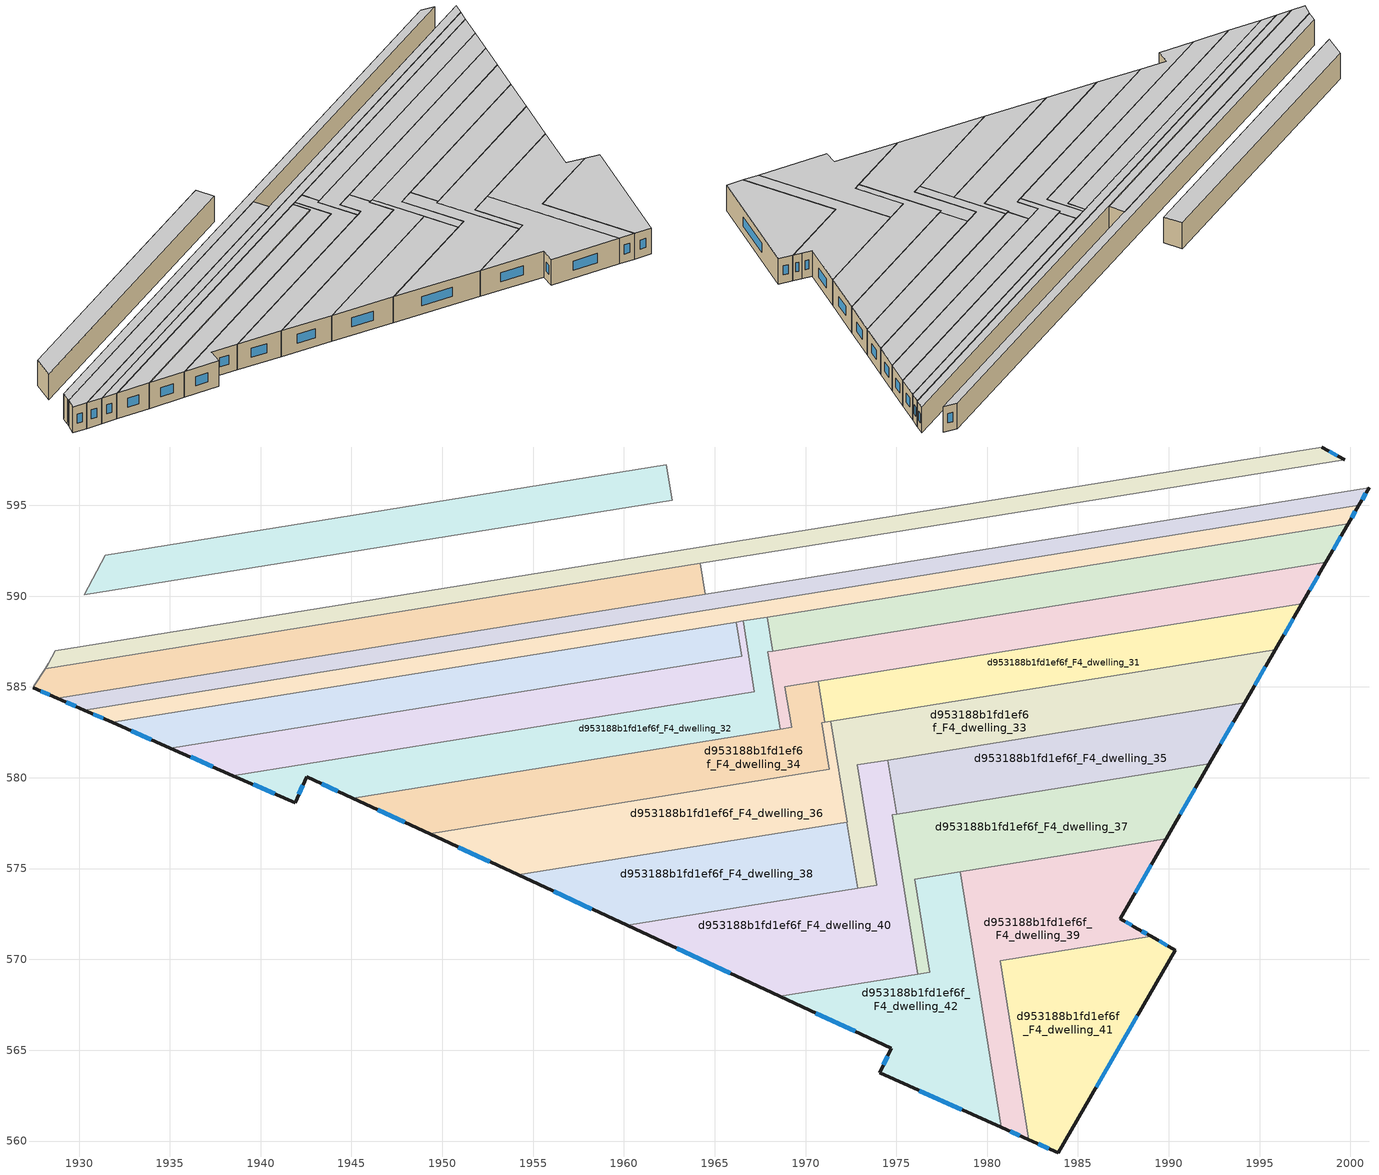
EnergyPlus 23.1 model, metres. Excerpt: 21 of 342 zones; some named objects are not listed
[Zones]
d953188b1fd1ef6f_F4_dwelling_18
 floor to d953188b1fd1ef6f_F3_dwelling_18 (EU_floor_Construction): 1962.34,597.22 1962.65,595.27 1930.3,590.07 1931.44,592.26 z12
 wall adiabatic (EU_wall_Construction): 1931.44,592.26 1930.3,590.07 z12:15
 wall to d953188b1fd1ef6f_F4_dwelling_17 (EU_wall_Construction): 1962.65,595.27 1962.34,597.22 z12:15
 wall to d953188b1fd1ef6f_F4_dwelling_16 (EU_wall_Construction): 1962.34,597.22 1931.44,592.26 z12:15
 wall to d953188b1fd1ef6f_F4_dwelling_19 (EU_wall_Construction): 1930.3,590.07 1962.65,595.27 z12:15
 ceiling to d953188b1fd1ef6f_F5_dwelling_18 (EU_floor_Construction): 1962.65,595.27 1962.34,597.22 1931.44,592.26 1930.3,590.07 z15
d953188b1fd1ef6f_F4_dwelling_22
 floor to d953188b1fd1ef6f_F3_dwelling_22 (EU_floor_Construction): 1999.68,597.5 1928.14,586 1928.32,586.27 1928.69,586.99 1998.43,598.2 z12
 wall outside (EU_wall_Construction): 1999.68,597.5 1998.43,598.2 z12:15
 wall adiabatic (EU_wall_Construction): 1928.69,586.99 1928.32,586.27 1928.14,586 z12:15
 wall to d953188b1fd1ef6f_F4_dwelling_21 (EU_wall_Construction): 1998.43,598.2 1928.69,586.99 z12:15
 wall to d953188b1fd1ef6f_F4_dwelling_24 (EU_wall_Construction): 1928.14,586 1964.21,591.8 z12:15
 wall to d953188b1fd1ef6f_F4_dwelling_23 (EU_wall_Construction): 1964.21,591.8 1999.68,597.5 z12:15
 window (EU_Window_Construction): 1999.27,597.73 1998.83,597.98 z12.97:14.03
 ceiling to d953188b1fd1ef6f_F5_dwelling_22 (EU_floor_Construction): 1999.68,597.5 1998.43,598.2 1928.69,586.99 1928.32,586.27 1928.14,586 z15
d953188b1fd1ef6f_F4_dwelling_24
 floor to d953188b1fd1ef6f_F3_dwelling_24 (EU_floor_Construction): 1964.21,591.8 1964.48,590.1 1928.81,584.37 1927.47,584.96 1927.51,585.03 1928.14,586 z12
 wall outside (EU_wall_Construction): 1927.47,584.96 1928.81,584.37 z12:15
 wall adiabatic (EU_wall_Construction): 1928.14,586 1927.51,585.03 1927.47,584.96 z12:15
 wall to d953188b1fd1ef6f_F4_dwelling_23 (EU_wall_Construction): 1964.48,590.1 1964.21,591.8 z12:15
 wall to d953188b1fd1ef6f_F4_dwelling_25 (EU_wall_Construction): 1928.81,584.37 1964.48,590.1 z12:15
 window (EU_Window_Construction): 1927.9,584.77 1928.38,584.56 z12.97:14.03
 ceiling to d953188b1fd1ef6f_F5_dwelling_24 (EU_floor_Construction): 1964.48,590.1 1964.21,591.8 1928.14,586 1927.51,585.03 1927.47,584.96 1928.81,584.37 z15
d953188b1fd1ef6f_F4_dwelling_25
 floor to d953188b1fd1ef6f_F3_dwelling_25 (EU_floor_Construction): 2001.03,595.98 2000.46,595 1930.3,583.72 1928.81,584.37 z12
 wall outside (EU_wall_Construction): 2000.46,595 2001.03,595.98 / 1928.81,584.37 1930.3,583.72 z12:15
 wall to d953188b1fd1ef6f_F4_dwelling_26 (EU_wall_Construction): 1930.3,583.72 2000.46,595 z12:15
 wall to d953188b1fd1ef6f_F4_dwelling_23 (EU_wall_Construction): 2001.03,595.98 1964.48,590.1 z12:15
 window (EU_Window_Construction): 2000.64,595.32 2000.84,595.66 / 1929.29,584.16 1929.82,583.93 z12.97:14.03
 ceiling to d953188b1fd1ef6f_F5_dwelling_25 (EU_floor_Construction): 2000.46,595 2001.03,595.98 1928.81,584.37 1930.3,583.72 z15
d953188b1fd1ef6f_F4_dwelling_26
 floor to d953188b1fd1ef6f_F3_dwelling_26 (EU_floor_Construction): 2000.46,595 1999.88,593.99 1931.82,583.05 1930.3,583.72 z12
 wall outside (EU_wall_Construction): 1999.88,593.99 2000.46,595 / 1930.3,583.72 1931.82,583.05 z12:15
 wall to d953188b1fd1ef6f_F4_dwelling_28 (EU_wall_Construction): 1931.82,583.05 1966.19,588.57 z12:15
 wall to d953188b1fd1ef6f_F4_dwelling_27 (EU_wall_Construction): 1967.9,588.85 1999.88,593.99 z12:15
 wall to d953188b1fd1ef6f_F4_dwelling_30 (EU_wall_Construction): 1966.19,588.57 1966.56,588.63 z12:15
 wall to d953188b1fd1ef6f_F4_dwelling_32 (EU_wall_Construction): 1966.56,588.63 1967.89,588.85 z12:15
 window (EU_Window_Construction): 2000.06,594.32 2000.27,594.67 / 1930.79,583.5 1931.33,583.26 z12.97:14.03
 ceiling to d953188b1fd1ef6f_F5_dwelling_26 (EU_floor_Construction): 1999.88,593.99 2000.46,595 1930.3,583.72 1931.82,583.05 z15
d953188b1fd1ef6f_F4_dwelling_27
 floor to d953188b1fd1ef6f_F3_dwelling_27 (EU_floor_Construction): 1999.88,593.99 1998.65,591.87 1968.2,586.97 1967.9,588.85 z12
 wall outside (EU_wall_Construction): 1998.65,591.87 1999.88,593.99 z12:15
 wall to d953188b1fd1ef6f_F4_dwelling_32 (EU_wall_Construction): 1967.9,588.85 1968.2,586.97 z12:15
 wall to d953188b1fd1ef6f_F4_dwelling_29 (EU_wall_Construction): 1968.2,586.97 1998.65,591.87 z12:15
 window (EU_Window_Construction): 1999.05,592.56 1999.48,593.3 z12.97:14.03
 ceiling to d953188b1fd1ef6f_F5_dwelling_27 (EU_floor_Construction): 1998.65,591.87 1999.88,593.99 1967.9,588.85 1968.2,586.97 z15
d953188b1fd1ef6f_F4_dwelling_28
 floor to d953188b1fd1ef6f_F3_dwelling_28 (EU_floor_Construction): 1966.19,588.57 1966.5,586.7 1935.03,581.64 1931.82,583.05 z12
 wall outside (EU_wall_Construction): 1931.82,583.05 1935.03,581.64 z12:15
 wall to d953188b1fd1ef6f_F4_dwelling_30 (EU_wall_Construction): 1935.03,581.64 1966.5,586.7 1966.19,588.57 z12:15
 window (EU_Window_Construction): 1932.86,582.59 1933.99,582.09 z12.97:14.03
 ceiling to d953188b1fd1ef6f_F5_dwelling_28 (EU_floor_Construction): 1966.5,586.7 1966.19,588.57 1931.82,583.05 1935.03,581.64 z15
d953188b1fd1ef6f_F4_dwelling_29
 floor to d953188b1fd1ef6f_F3_dwelling_29 (EU_floor_Construction): 1998.65,591.87 1997.33,589.59 1968.87,585.01 1969.23,582.77 1968.6,582.67 1967.91,586.93 z12
 wall outside (EU_wall_Construction): 1997.33,589.59 1998.65,591.87 z12:15
 wall to d953188b1fd1ef6f_F4_dwelling_34 (EU_wall_Construction): 1968.6,582.67 1969.23,582.77 1968.87,585.01 1970.7,585.31 z12:15
 wall to d953188b1fd1ef6f_F4_dwelling_32 (EU_wall_Construction): 1968.2,586.97 1967.91,586.93 1968.6,582.67 z12:15
 wall to d953188b1fd1ef6f_F4_dwelling_31 (EU_wall_Construction): 1970.7,585.31 1997.33,589.59 z12:15
 window (EU_Window_Construction): 1997.76,590.33 1998.22,591.13 z12.97:14.03
 ceiling to d953188b1fd1ef6f_F5_dwelling_29 (EU_floor_Construction): 1997.33,589.59 1998.65,591.87 1967.91,586.93 1968.6,582.67 1969.23,582.77 1968.87,585.01 z15
d953188b1fd1ef6f_F4_dwelling_30
 floor to d953188b1fd1ef6f_F3_dwelling_30 (EU_floor_Construction): 1966.56,588.63 1967.19,584.74 1938.47,580.12 1935.03,581.64 1966.5,586.7 1966.19,588.57 z12
 wall outside (EU_wall_Construction): 1935.03,581.64 1938.47,580.12 z12:15
 wall to d953188b1fd1ef6f_F4_dwelling_32 (EU_wall_Construction): 1938.47,580.12 1967.19,584.74 1966.56,588.63 z12:15
 window (EU_Window_Construction): 1936.15,581.15 1937.36,580.61 z12.97:14.03
 ceiling to d953188b1fd1ef6f_F5_dwelling_30 (EU_floor_Construction): 1967.19,584.74 1966.56,588.63 1966.19,588.57 1966.5,586.7 1935.03,581.64 1938.47,580.12 z15
d953188b1fd1ef6f_F4_dwelling_31
 floor to d953188b1fd1ef6f_F3_dwelling_31 (EU_floor_Construction): 1997.33,589.59 1995.87,587.05 1971.06,583.07 1970.7,585.31 z12
 wall outside (EU_wall_Construction): 1995.87,587.05 1997.33,589.59 z12:15
 wall to d953188b1fd1ef6f_F4_dwelling_34 (EU_wall_Construction): 1970.7,585.31 1971.06,583.07 z12:15
 wall to d953188b1fd1ef6f_F4_dwelling_33 (EU_wall_Construction): 1971.4,583.12 1995.87,587.05 z12:15
 wall to d953188b1fd1ef6f_F4_dwelling_36 (EU_wall_Construction): 1971.06,583.07 1971.4,583.12 z12:15
 window (EU_Window_Construction): 1996.35,587.88 1996.86,588.77 z12.97:14.03
 ceiling to d953188b1fd1ef6f_F5_dwelling_31 (EU_floor_Construction): 1995.87,587.05 1997.33,589.59 1970.7,585.31 1971.06,583.07 z15
d953188b1fd1ef6f_F4_dwelling_32
 floor to d953188b1fd1ef6f_F3_dwelling_32 (EU_floor_Construction): 1967.9,588.85 1968.2,586.97 1967.91,586.93 1968.6,582.67 1945.07,578.88 1942.54,580.06 1941.9,578.62 1938.47,580.12 1967.19,584.74 1966.56,588.63 z12
 wall outside (EU_wall_Construction): 1938.47,580.12 1941.9,578.62 1942.54,580.06 1945.07,578.88 z12:15
 wall to d953188b1fd1ef6f_F4_dwelling_34 (EU_wall_Construction): 1945.07,578.88 1968.6,582.67 z12:15
 window (EU_Window_Construction): 1943.36,579.68 1944.25,579.27 / 1942.1,579.09 1942.33,579.59 / 1939.58,579.64 1940.79,579.11 z12.97:14.03
 ceiling to d953188b1fd1ef6f_F5_dwelling_32 (EU_floor_Construction): 1968.6,582.67 1967.91,586.93 1968.2,586.97 1967.9,588.85 1966.56,588.63 1967.19,584.74 1938.47,580.12 1941.9,578.62 1942.54,580.06 1945.07,578.88 z15
d953188b1fd1ef6f_F4_dwelling_33
 floor to d953188b1fd1ef6f_F3_dwelling_33 (EU_floor_Construction): 1995.87,587.05 1994.19,584.14 1972.85,580.71 1973.92,574.08 1972.86,573.91 1972.28,577.56 1972.29,577.56 1971.4,583.12 z12
 wall outside (EU_wall_Construction): 1994.19,584.14 1995.87,587.05 z12:15
 wall to d953188b1fd1ef6f_F4_dwelling_38 (EU_wall_Construction): 1972.28,577.56 1972.86,573.91 z12:15
 wall to d953188b1fd1ef6f_F4_dwelling_36 (EU_wall_Construction): 1971.4,583.12 1972.29,577.56 1972.28,577.56 z12:15
 wall to d953188b1fd1ef6f_F4_dwelling_40 (EU_wall_Construction): 1972.86,573.91 1973.92,574.08 1972.85,580.71 1974.53,580.97 z12:15
 wall to d953188b1fd1ef6f_F4_dwelling_35 (EU_wall_Construction): 1974.53,580.98 1994.19,584.14 z12:15
 window (EU_Window_Construction): 1994.73,585.08 1995.33,586.11 z12.97:14.03
 ceiling to d953188b1fd1ef6f_F5_dwelling_33 (EU_floor_Construction): 1994.19,584.14 1995.87,587.05 1971.4,583.12 1972.29,577.56 1972.28,577.56 1972.86,573.91 1973.92,574.08 1972.85,580.71 z15
d953188b1fd1ef6f_F4_dwelling_34
 floor to d953188b1fd1ef6f_F3_dwelling_34 (EU_floor_Construction): 1970.7,585.31 1971.06,583.07 1970.9,583.04 1971.31,580.46 1949.3,576.92 1945.07,578.88 1969.23,582.77 1968.87,585.01 z12
 wall outside (EU_wall_Construction): 1945.07,578.88 1949.3,576.92 z12:15
 wall to d953188b1fd1ef6f_F4_dwelling_36 (EU_wall_Construction): 1949.3,576.92 1971.31,580.46 1970.9,583.04 1971.06,583.07 z12:15
 window (EU_Window_Construction): 1946.44,578.25 1947.93,577.56 z12.97:14.03
 ceiling to d953188b1fd1ef6f_F5_dwelling_34 (EU_floor_Construction): 1971.31,580.46 1970.9,583.04 1971.06,583.07 1970.7,585.31 1968.87,585.01 1969.23,582.77 1945.07,578.88 1949.3,576.92 z15
d953188b1fd1ef6f_F4_dwelling_35
 floor to d953188b1fd1ef6f_F3_dwelling_35 (EU_floor_Construction): 1994.19,584.14 1992.24,580.77 1975.01,578 1974.53,580.97 z12
 wall outside (EU_wall_Construction): 1992.24,580.77 1994.19,584.14 z12:15
 wall to d953188b1fd1ef6f_F4_dwelling_40 (EU_wall_Construction): 1974.53,580.97 1975.01,578 z12:15
 wall to d953188b1fd1ef6f_F4_dwelling_37 (EU_wall_Construction): 1975.01,578 1992.24,580.77 z12:15
 window (EU_Window_Construction): 1992.87,581.86 1993.56,583.04 z12.97:14.03
 ceiling to d953188b1fd1ef6f_F5_dwelling_35 (EU_floor_Construction): 1992.24,580.77 1994.19,584.14 1974.53,580.97 1975.01,578 z15
d953188b1fd1ef6f_F4_dwelling_36
 floor to d953188b1fd1ef6f_F3_dwelling_36 (EU_floor_Construction): 1971.4,583.12 1972.29,577.56 1954.19,574.65 1949.3,576.92 1971.31,580.46 1970.9,583.04 z12
 wall outside (EU_wall_Construction): 1949.3,576.92 1954.19,574.65 z12:15
 wall to d953188b1fd1ef6f_F4_dwelling_38 (EU_wall_Construction): 1954.19,574.65 1972.28,577.56 z12:15
 window (EU_Window_Construction): 1950.89,576.18 1952.61,575.38 z12.97:14.03
 ceiling to d953188b1fd1ef6f_F5_dwelling_36 (EU_floor_Construction): 1972.29,577.56 1971.4,583.12 1970.9,583.04 1971.31,580.46 1949.3,576.92 1954.19,574.65 z15
d953188b1fd1ef6f_F4_dwelling_37
 floor to d953188b1fd1ef6f_F3_dwelling_37 (EU_floor_Construction): 1992.24,580.77 1989.86,576.64 1976.03,574.42 1976.85,569.3 1976.18,569.19 1974.77,577.96 z12
 wall outside (EU_wall_Construction): 1989.86,576.64 1992.24,580.77 z12:15
 wall to d953188b1fd1ef6f_F4_dwelling_42 (EU_wall_Construction): 1976.18,569.19 1976.85,569.3 1976.03,574.42 1978.53,574.82 z12:15
 wall to d953188b1fd1ef6f_F4_dwelling_40 (EU_wall_Construction): 1975.01,578 1974.77,577.96 1976.18,569.19 z12:15
 wall to d953188b1fd1ef6f_F4_dwelling_39 (EU_wall_Construction): 1978.53,574.82 1989.86,576.64 z12:15
 window (EU_Window_Construction): 1990.63,577.98 1991.47,579.43 z12.97:14.03
 ceiling to d953188b1fd1ef6f_F5_dwelling_37 (EU_floor_Construction): 1989.86,576.64 1992.24,580.77 1974.77,577.96 1976.18,569.19 1976.85,569.3 1976.03,574.42 z15
d953188b1fd1ef6f_F4_dwelling_38
 floor to d953188b1fd1ef6f_F3_dwelling_38 (EU_floor_Construction): 1972.28,577.56 1972.86,573.91 1960.18,571.87 1954.19,574.65 z12
 wall outside (EU_wall_Construction): 1954.19,574.65 1960.18,571.87 z12:15
 wall to d953188b1fd1ef6f_F4_dwelling_40 (EU_wall_Construction): 1960.18,571.87 1972.86,573.91 z12:15
 window (EU_Window_Construction): 1956.13,573.75 1958.24,572.77 z12.97:14.03
 ceiling to d953188b1fd1ef6f_F5_dwelling_38 (EU_floor_Construction): 1972.86,573.91 1972.28,577.56 1954.19,574.65 1960.18,571.87 z15
d953188b1fd1ef6f_F4_dwelling_39
 floor to d953188b1fd1ef6f_F3_dwelling_39 (EU_floor_Construction): 1989.86,576.64 1987.32,572.25 1988.28,571.7 1989.04,571.26 1980.71,569.92 1982.3,560.08 1980.79,560.75 1978.53,574.82 z12
 wall outside (EU_wall_Construction): 1989.04,571.26 1988.28,571.7 1987.32,572.25 1989.86,576.64 / 1980.79,560.75 1982.3,560.08 z12:15
 wall to d953188b1fd1ef6f_F4_dwelling_41 (EU_wall_Construction): 1982.3,560.08 1980.71,569.92 1989.04,571.26 z12:15
 wall to d953188b1fd1ef6f_F4_dwelling_42 (EU_wall_Construction): 1978.53,574.82 1980.79,560.75 z12:15
 window (EU_Window_Construction): 1987.97,571.88 1987.63,572.07 / 1988.79,571.4 1988.52,571.56 / 1981.28,560.53 1981.81,560.3 / 1988.15,573.67 1989.04,575.22 z12.97:14.03
 ceiling to d953188b1fd1ef6f_F5_dwelling_39 (EU_floor_Construction): 1982.3,560.08 1980.71,569.92 1989.04,571.26 1988.28,571.7 1987.32,572.25 1989.86,576.64 1978.53,574.82 1980.79,560.75 z15
d953188b1fd1ef6f_F4_dwelling_40
 floor to d953188b1fd1ef6f_F3_dwelling_40 (EU_floor_Construction): 1974.53,580.97 1975.01,578 1974.77,577.96 1976.18,569.19 1968.58,567.97 1960.18,571.87 1973.92,574.08 1972.85,580.71 z12
 wall outside (EU_wall_Construction): 1960.18,571.87 1968.58,567.97 z12:15
 wall to d953188b1fd1ef6f_F4_dwelling_42 (EU_wall_Construction): 1968.58,567.97 1976.18,569.19 z12:15
 window (EU_Window_Construction): 1962.9,570.61 1965.86,569.23 z12.97:14.03
 ceiling to d953188b1fd1ef6f_F5_dwelling_40 (EU_floor_Construction): 1976.18,569.19 1974.77,577.96 1975.01,578 1974.53,580.97 1972.85,580.71 1973.92,574.08 1960.18,571.87 1968.58,567.97 z15
d953188b1fd1ef6f_F4_dwelling_41
 floor to d953188b1fd1ef6f_F3_dwelling_41 (EU_floor_Construction): 1990.35,570.51 1983.92,559.35 1982.3,560.08 1980.71,569.92 1989.04,571.26 z12
 wall outside (EU_wall_Construction): 1982.3,560.08 1983.92,559.35 1990.35,570.51 1989.04,571.26 z12:15
 window (EU_Window_Construction): 1989.93,570.75 1989.47,571.02 / 1986.01,562.97 1988.27,566.89 / 1982.82,559.84 1983.4,559.59 z12.97:14.03
 ceiling to d953188b1fd1ef6f_F5_dwelling_41 (EU_floor_Construction): 1983.92,559.35 1990.35,570.51 1989.04,571.26 1980.71,569.92 1982.3,560.08 z15
d953188b1fd1ef6f_F4_dwelling_42
 floor to d953188b1fd1ef6f_F3_dwelling_42 (EU_floor_Construction): 1978.53,574.82 1980.79,560.75 1974.08,563.75 1974.72,565.12 1968.58,567.97 1976.85,569.3 1976.03,574.42 z12
 wall outside (EU_wall_Construction): 1968.58,567.97 1974.72,565.12 1974.08,563.75 1980.79,560.75 z12:15
 window (EU_Window_Construction): 1976.26,562.78 1978.62,561.72 / 1974.52,564.68 1974.29,564.19 / 1970.57,567.05 1972.73,566.04 z12.97:14.03
 ceiling to d953188b1fd1ef6f_F5_dwelling_42 (EU_floor_Construction): 1980.79,560.75 1978.53,574.82 1976.03,574.42 1976.85,569.3 1968.58,567.97 1974.72,565.12 1974.08,563.75 z15
[Building]
EU S2 Campaign: North Axis=0; Terrain=City; Solar Distribution=FullExterior
[Site:Location]
Bologna: Latitude=44.5; Longitude=11.25; Time Zone=1; Elevation=37
[SizingPeriod:WeatherFileDays]
AnnualSizingPeriod: Begin Month=1; Begin Day of Month=1; End Month=12; End Day of Month=31; Day of Week for Start Day=Monday; Use Weather File Daylight Saving Period=No; Use Weather File Rain and Snow Indicators=No
[MATERIAL]
EU_InternalMass_Material: Roughness=MediumRough; Thickness=0.1; Conductivity=1; Density=1800; Specific Heat=900; Thermal Absorptance=0.9; Solar Absorptance=0.7; Visible Absorptance=0.7
[MATERIAL:NOMASS] Roughness=MediumRough; Thermal Absorptance=0.9; Solar Absorptance=0.7; Visible Absorptance=0.7
Name | Thermal Resistance
EU_wall_NoMass | 0.779417
EU_floor_NoMass | 0.588222
[WINDOWMATERIAL:SIMPLEGLAZINGSYSTEM]
EU_Window_SimpleGlazing: UFactor=5.16242; Solar Heat Gain Coefficient=0.85; Visible Transmittance=0.85
[CONSTRUCTION]
EU_wall_Construction: EU_wall_NoMass
EU_floor_Construction: EU_floor_NoMass
EU_Window_Construction: EU_Window_SimpleGlazing
EU_InternalMass_Construction: EU_InternalMass_Material
[ZONE] Type=1; Multiplier=1; Ceiling Height=autocalculate; Floor Area=autocalculate; Part of Total Floor Area=Yes
Name | Volume
d953188b1fd1ef6f_F4_dwelling_18 | 190.058
d953188b1fd1ef6f_F4_dwelling_22 | 189.95
d953188b1fd1ef6f_F4_dwelling_24 | 190.032
d953188b1fd1ef6f_F4_dwelling_25 | 190.102
d953188b1fd1ef6f_F4_dwelling_26 | 189.888
d953188b1fd1ef6f_F4_dwelling_27 | 180.168
d953188b1fd1ef6f_F4_dwelling_28; d953188b1fd1ef6f_F4_dwelling_41 | 190.01
d953188b1fd1ef6f_F4_dwelling_29 | 190.067
d953188b1fd1ef6f_F4_dwelling_30 | 189.997
d953188b1fd1ef6f_F4_dwelling_31 | 177.396
d953188b1fd1ef6f_F4_dwelling_32 | 199.835
d953188b1fd1ef6f_F4_dwelling_33 | 207.437
d953188b1fd1ef6f_F4_dwelling_34 | 202.67
d953188b1fd1ef6f_F4_dwelling_35 | 169.047
d953188b1fd1ef6f_F4_dwelling_36 | 190.012
d953188b1fd1ef6f_F4_dwelling_37 | 190.025
d953188b1fd1ef6f_F4_dwelling_38 | 172.611
d953188b1fd1ef6f_F4_dwelling_39 | 190.016
d953188b1fd1ef6f_F4_dwelling_40 | 210.973
d953188b1fd1ef6f_F4_dwelling_42 | 190.021
[INTERNALMASS] Construction=EU_InternalMass_Construction
Name | Zone or ZoneList | Surface Area
d953188b1fd1ef6f_F4_dwelling_18_EU_InternalMass | d953188b1fd1ef6f_F4_dwelling_18 | 63.3528
d953188b1fd1ef6f_F4_dwelling_22_EU_InternalMass | d953188b1fd1ef6f_F4_dwelling_22 | 63.3168
d953188b1fd1ef6f_F4_dwelling_24_EU_InternalMass | d953188b1fd1ef6f_F4_dwelling_24 | 63.3438
d953188b1fd1ef6f_F4_dwelling_25_EU_InternalMass | d953188b1fd1ef6f_F4_dwelling_25 | 63.3671
d953188b1fd1ef6f_F4_dwelling_26_EU_InternalMass | d953188b1fd1ef6f_F4_dwelling_26 | 63.2961
d953188b1fd1ef6f_F4_dwelling_27_EU_InternalMass | d953188b1fd1ef6f_F4_dwelling_27 | 60.0608
d953188b1fd1ef6f_F4_dwelling_28_EU_InternalMass | d953188b1fd1ef6f_F4_dwelling_28 | 63.3375
d953188b1fd1ef6f_F4_dwelling_29_EU_InternalMass | d953188b1fd1ef6f_F4_dwelling_29 | 63.3563
d953188b1fd1ef6f_F4_dwelling_30_EU_InternalMass | d953188b1fd1ef6f_F4_dwelling_30 | 63.3334
d953188b1fd1ef6f_F4_dwelling_31_EU_InternalMass | d953188b1fd1ef6f_F4_dwelling_31 | 59.13
d953188b1fd1ef6f_F4_dwelling_32_EU_InternalMass | d953188b1fd1ef6f_F4_dwelling_32 | 66.606
d953188b1fd1ef6f_F4_dwelling_33_EU_InternalMass | d953188b1fd1ef6f_F4_dwelling_33 | 69.143
d953188b1fd1ef6f_F4_dwelling_34_EU_InternalMass | d953188b1fd1ef6f_F4_dwelling_34 | 67.5635
d953188b1fd1ef6f_F4_dwelling_35_EU_InternalMass | d953188b1fd1ef6f_F4_dwelling_35 | 56.3547
d953188b1fd1ef6f_F4_dwelling_36_EU_InternalMass | d953188b1fd1ef6f_F4_dwelling_36 | 63.3456
d953188b1fd1ef6f_F4_dwelling_37_EU_InternalMass | d953188b1fd1ef6f_F4_dwelling_37 | 63.3416
d953188b1fd1ef6f_F4_dwelling_38_EU_InternalMass | d953188b1fd1ef6f_F4_dwelling_38 | 57.536
d953188b1fd1ef6f_F4_dwelling_39_EU_InternalMass | d953188b1fd1ef6f_F4_dwelling_39 | 63.3382
d953188b1fd1ef6f_F4_dwelling_40_EU_InternalMass | d953188b1fd1ef6f_F4_dwelling_40 | 70.3206
d953188b1fd1ef6f_F4_dwelling_41_EU_InternalMass | d953188b1fd1ef6f_F4_dwelling_41 | 63.3368
d953188b1fd1ef6f_F4_dwelling_42_EU_InternalMass | d953188b1fd1ef6f_F4_dwelling_42 | 63.3403
[OTHEREQUIPMENT] Fuel Type=Electricity; Design Level Calculation Method=Watts/Area; Power per Zone Floor Area=1; Fraction Latent=0; Fraction Radiant=0; Fraction Lost=0; Carbon Dioxide Generation Rate=0; EndUse Subcategory=EU_Step8_InternalGains
Name | Zone or ZoneList or Space or SpaceList | Schedule
EU_Step8_InternalGain_d953188b1fd1ef6f_F4_dwelling_18_f000 | d953188b1fd1ef6f_F4_dwelling_18 | EU_Step8_GainSchedule_d953188b1fd1ef6f_F4_dwelling_18_f000
EU_Step8_InternalGain_d953188b1fd1ef6f_F4_dwelling_22_f000 | d953188b1fd1ef6f_F4_dwelling_22 | EU_Step8_GainSchedule_d953188b1fd1ef6f_F4_dwelling_22_f000
EU_Step8_InternalGain_d953188b1fd1ef6f_F4_dwelling_24_f000 | d953188b1fd1ef6f_F4_dwelling_24 | EU_Step8_GainSchedule_d953188b1fd1ef6f_F4_dwelling_24_f000
EU_Step8_InternalGain_d953188b1fd1ef6f_F4_dwelling_25_f000 | d953188b1fd1ef6f_F4_dwelling_25 | EU_Step8_GainSchedule_d953188b1fd1ef6f_F4_dwelling_25_f000
EU_Step8_InternalGain_d953188b1fd1ef6f_F4_dwelling_26_f000 | d953188b1fd1ef6f_F4_dwelling_26 | EU_Step8_GainSchedule_d953188b1fd1ef6f_F4_dwelling_26_f000
EU_Step8_InternalGain_d953188b1fd1ef6f_F4_dwelling_27_f000 | d953188b1fd1ef6f_F4_dwelling_27 | EU_Step8_GainSchedule_d953188b1fd1ef6f_F4_dwelling_27_f000
EU_Step8_InternalGain_d953188b1fd1ef6f_F4_dwelling_28_f000 | d953188b1fd1ef6f_F4_dwelling_28 | EU_Step8_GainSchedule_d953188b1fd1ef6f_F4_dwelling_28_f000
EU_Step8_InternalGain_d953188b1fd1ef6f_F4_dwelling_29_f000 | d953188b1fd1ef6f_F4_dwelling_29 | EU_Step8_GainSchedule_d953188b1fd1ef6f_F4_dwelling_29_f000
EU_Step8_InternalGain_d953188b1fd1ef6f_F4_dwelling_30_f000 | d953188b1fd1ef6f_F4_dwelling_30 | EU_Step8_GainSchedule_d953188b1fd1ef6f_F4_dwelling_30_f000
EU_Step8_InternalGain_d953188b1fd1ef6f_F4_dwelling_31_f000 | d953188b1fd1ef6f_F4_dwelling_31 | EU_Step8_GainSchedule_d953188b1fd1ef6f_F4_dwelling_31_f000
EU_Step8_InternalGain_d953188b1fd1ef6f_F4_dwelling_32_f000 | d953188b1fd1ef6f_F4_dwelling_32 | EU_Step8_GainSchedule_d953188b1fd1ef6f_F4_dwelling_32_f000
EU_Step8_InternalGain_d953188b1fd1ef6f_F4_dwelling_33_f000 | d953188b1fd1ef6f_F4_dwelling_33 | EU_Step8_GainSchedule_d953188b1fd1ef6f_F4_dwelling_33_f000
EU_Step8_InternalGain_d953188b1fd1ef6f_F4_dwelling_34_f000 | d953188b1fd1ef6f_F4_dwelling_34 | EU_Step8_GainSchedule_d953188b1fd1ef6f_F4_dwelling_34_f000
EU_Step8_InternalGain_d953188b1fd1ef6f_F4_dwelling_35_f000 | d953188b1fd1ef6f_F4_dwelling_35 | EU_Step8_GainSchedule_d953188b1fd1ef6f_F4_dwelling_35_f000
EU_Step8_InternalGain_d953188b1fd1ef6f_F4_dwelling_36_f000 | d953188b1fd1ef6f_F4_dwelling_36 | EU_Step8_GainSchedule_d953188b1fd1ef6f_F4_dwelling_36_f000
EU_Step8_InternalGain_d953188b1fd1ef6f_F4_dwelling_37_f000 | d953188b1fd1ef6f_F4_dwelling_37 | EU_Step8_GainSchedule_d953188b1fd1ef6f_F4_dwelling_37_f000
EU_Step8_InternalGain_d953188b1fd1ef6f_F4_dwelling_38_f000 | d953188b1fd1ef6f_F4_dwelling_38 | EU_Step8_GainSchedule_d953188b1fd1ef6f_F4_dwelling_38_f000
EU_Step8_InternalGain_d953188b1fd1ef6f_F4_dwelling_39_f000 | d953188b1fd1ef6f_F4_dwelling_39 | EU_Step8_GainSchedule_d953188b1fd1ef6f_F4_dwelling_39_f000
EU_Step8_InternalGain_d953188b1fd1ef6f_F4_dwelling_40_f000 | d953188b1fd1ef6f_F4_dwelling_40 | EU_Step8_GainSchedule_d953188b1fd1ef6f_F4_dwelling_40_f000
EU_Step8_InternalGain_d953188b1fd1ef6f_F4_dwelling_41_f000 | d953188b1fd1ef6f_F4_dwelling_41 | EU_Step8_GainSchedule_d953188b1fd1ef6f_F4_dwelling_41_f000
EU_Step8_InternalGain_d953188b1fd1ef6f_F4_dwelling_42_f000 | d953188b1fd1ef6f_F4_dwelling_42 | EU_Step8_GainSchedule_d953188b1fd1ef6f_F4_dwelling_42_f000
[ZONEVENTILATION:DESIGNFLOWRATE] Schedule=EU_AlwaysOn; Design Flow Rate Calculation Method=AirChanges/Hour; Air Changes per Hour=0.712058; Ventilation Type=Natural; Fan Pressure Rise=0; Fan Total Efficiency=1; Constant Term Coefficient=1; Temperature Term Coefficient=0; Velocity Term Coefficient=0; Velocity Squared Term Coefficient=0; Minimum Indoor Temperature=-100; Maximum Indoor Temperature=100; Delta Temperature=-100; Minimum Outdoor Temperature=-100; Maximum Outdoor Temperature=100; Maximum Wind Speed=40
Name | Zone or ZoneList or Space or SpaceList
EU_ConstantAir_d953188b1fd1ef6f_F4_dwelling_18 | d953188b1fd1ef6f_F4_dwelling_18
EU_ConstantAir_d953188b1fd1ef6f_F4_dwelling_22 | d953188b1fd1ef6f_F4_dwelling_22
EU_ConstantAir_d953188b1fd1ef6f_F4_dwelling_24 | d953188b1fd1ef6f_F4_dwelling_24
EU_ConstantAir_d953188b1fd1ef6f_F4_dwelling_25 | d953188b1fd1ef6f_F4_dwelling_25
EU_ConstantAir_d953188b1fd1ef6f_F4_dwelling_26 | d953188b1fd1ef6f_F4_dwelling_26
EU_ConstantAir_d953188b1fd1ef6f_F4_dwelling_27 | d953188b1fd1ef6f_F4_dwelling_27
EU_ConstantAir_d953188b1fd1ef6f_F4_dwelling_28 | d953188b1fd1ef6f_F4_dwelling_28
EU_ConstantAir_d953188b1fd1ef6f_F4_dwelling_29 | d953188b1fd1ef6f_F4_dwelling_29
EU_ConstantAir_d953188b1fd1ef6f_F4_dwelling_30 | d953188b1fd1ef6f_F4_dwelling_30
EU_ConstantAir_d953188b1fd1ef6f_F4_dwelling_31 | d953188b1fd1ef6f_F4_dwelling_31
EU_ConstantAir_d953188b1fd1ef6f_F4_dwelling_32 | d953188b1fd1ef6f_F4_dwelling_32
EU_ConstantAir_d953188b1fd1ef6f_F4_dwelling_33 | d953188b1fd1ef6f_F4_dwelling_33
EU_ConstantAir_d953188b1fd1ef6f_F4_dwelling_34 | d953188b1fd1ef6f_F4_dwelling_34
EU_ConstantAir_d953188b1fd1ef6f_F4_dwelling_35 | d953188b1fd1ef6f_F4_dwelling_35
EU_ConstantAir_d953188b1fd1ef6f_F4_dwelling_36 | d953188b1fd1ef6f_F4_dwelling_36
EU_ConstantAir_d953188b1fd1ef6f_F4_dwelling_37 | d953188b1fd1ef6f_F4_dwelling_37
EU_ConstantAir_d953188b1fd1ef6f_F4_dwelling_38 | d953188b1fd1ef6f_F4_dwelling_38
EU_ConstantAir_d953188b1fd1ef6f_F4_dwelling_39 | d953188b1fd1ef6f_F4_dwelling_39
EU_ConstantAir_d953188b1fd1ef6f_F4_dwelling_40 | d953188b1fd1ef6f_F4_dwelling_40
EU_ConstantAir_d953188b1fd1ef6f_F4_dwelling_41 | d953188b1fd1ef6f_F4_dwelling_41
EU_ConstantAir_d953188b1fd1ef6f_F4_dwelling_42 | d953188b1fd1ef6f_F4_dwelling_42
[HVACTEMPLATE:ZONE:IDEALLOADSAIRSYSTEM] System Availability Schedule=EU_AlwaysOn; Maximum Heating Supply Air Temperature=50; Minimum Cooling Supply Air Temperature=13; Maximum Heating Supply Air Humidity Ratio=0.0156; Minimum Cooling Supply Air Humidity Ratio=0.0077; Heating Limit=NoLimit; Cooling Limit=NoLimit; Heating Availability Schedule=EU_AlwaysOn; Cooling Availability Schedule=EU_CoolingOff; Dehumidification Control Type=ConstantSensibleHeatRatio; Cooling Sensible Heat Ratio=0.7; Dehumidification Setpoint=60; Humidification Control Type=None; Humidification Setpoint=30; Outdoor Air Method=None; Outdoor Air Flow Rate per Person=0.00944; Outdoor Air Flow Rate per Zone Floor Area=0; Outdoor Air Flow Rate per Zone=0; Demand Controlled Ventilation Type=None; Outdoor Air Economizer Type=NoEconomizer; Heat Recovery Type=None; Sensible Heat Recovery Effectiveness=0.7; Latent Heat Recovery Effectiveness=0.65
Name | Template Thermostat
d953188b1fd1ef6f_F4_dwelling_18 | EU_HeatOnly_d953188b1fd1ef6f_F4_dwelling_18
d953188b1fd1ef6f_F4_dwelling_22 | EU_HeatOnly_d953188b1fd1ef6f_F4_dwelling_22
d953188b1fd1ef6f_F4_dwelling_24 | EU_HeatOnly_d953188b1fd1ef6f_F4_dwelling_24
d953188b1fd1ef6f_F4_dwelling_25 | EU_HeatOnly_d953188b1fd1ef6f_F4_dwelling_25
d953188b1fd1ef6f_F4_dwelling_26 | EU_HeatOnly_d953188b1fd1ef6f_F4_dwelling_26
d953188b1fd1ef6f_F4_dwelling_27 | EU_HeatOnly_d953188b1fd1ef6f_F4_dwelling_27
d953188b1fd1ef6f_F4_dwelling_28 | EU_HeatOnly_d953188b1fd1ef6f_F4_dwelling_28
d953188b1fd1ef6f_F4_dwelling_29 | EU_HeatOnly_d953188b1fd1ef6f_F4_dwelling_29
d953188b1fd1ef6f_F4_dwelling_30 | EU_HeatOnly_d953188b1fd1ef6f_F4_dwelling_30
d953188b1fd1ef6f_F4_dwelling_31 | EU_HeatOnly_d953188b1fd1ef6f_F4_dwelling_31
d953188b1fd1ef6f_F4_dwelling_32 | EU_HeatOnly_d953188b1fd1ef6f_F4_dwelling_32
d953188b1fd1ef6f_F4_dwelling_33 | EU_HeatOnly_d953188b1fd1ef6f_F4_dwelling_33
d953188b1fd1ef6f_F4_dwelling_34 | EU_HeatOnly_d953188b1fd1ef6f_F4_dwelling_34
d953188b1fd1ef6f_F4_dwelling_35 | EU_HeatOnly_d953188b1fd1ef6f_F4_dwelling_35
d953188b1fd1ef6f_F4_dwelling_36 | EU_HeatOnly_d953188b1fd1ef6f_F4_dwelling_36
d953188b1fd1ef6f_F4_dwelling_37 | EU_HeatOnly_d953188b1fd1ef6f_F4_dwelling_37
d953188b1fd1ef6f_F4_dwelling_38 | EU_HeatOnly_d953188b1fd1ef6f_F4_dwelling_38
d953188b1fd1ef6f_F4_dwelling_39 | EU_HeatOnly_d953188b1fd1ef6f_F4_dwelling_39
d953188b1fd1ef6f_F4_dwelling_40 | EU_HeatOnly_d953188b1fd1ef6f_F4_dwelling_40
d953188b1fd1ef6f_F4_dwelling_41 | EU_HeatOnly_d953188b1fd1ef6f_F4_dwelling_41
d953188b1fd1ef6f_F4_dwelling_42 | EU_HeatOnly_d953188b1fd1ef6f_F4_dwelling_42
[SIZING:ZONE] Zone Cooling Design Supply Air Temperature Input Method=SupplyAirTemperature; Zone Cooling Design Supply Air Temperature=13; Zone Heating Design Supply Air Temperature Input Method=SupplyAirTemperature; Zone Heating Design Supply Air Temperature=50; Zone Cooling Design Supply Air Humidity Ratio=0.008; Zone Heating Design Supply Air Humidity Ratio=0.008; Cooling Design Air Flow Method=DesignDay; Cooling Design Air Flow Rate=0; Cooling Minimum Air Flow per Zone Floor Area=0.000762; Cooling Minimum Air Flow=0; Cooling Minimum Air Flow Fraction=0.2; Heating Design Air Flow Method=DesignDay; Heating Design Air Flow Rate=0; Heating Maximum Air Flow per Zone Floor Area=0.002032; Heating Maximum Air Flow=0.141576; Heating Maximum Air Flow Fraction=0.3; Account for Dedicated Outdoor Air System=No; Dedicated Outdoor Air System Control Strategy=NeutralSupplyAir; Dedicated Outdoor Air Low Setpoint Temperature for Design=autosize; Dedicated Outdoor Air High Setpoint Temperature for Design=autosize; Zone Load Sizing Method=Sensible Load Only No Latent Load; Zone Latent Cooling Design Supply Air Humidity Ratio Input Method=HumidityRatioDifference; Zone Cooling Design Supply Air Humidity Ratio Difference=0.005; Zone Latent Heating Design Supply Air Humidity Ratio Input Method=HumidityRatioDifference; Zone Humidification Design Supply Air Humidity Ratio Difference=0.005
d953188b1fd1ef6f_F4_dwelling_18; d953188b1fd1ef6f_F4_dwelling_22; d953188b1fd1ef6f_F4_dwelling_24; d953188b1fd1ef6f_F4_dwelling_25; d953188b1fd1ef6f_F4_dwelling_26; d953188b1fd1ef6f_F4_dwelling_27; d953188b1fd1ef6f_F4_dwelling_28; d953188b1fd1ef6f_F4_dwelling_29; d953188b1fd1ef6f_F4_dwelling_30; d953188b1fd1ef6f_F4_dwelling_31; d953188b1fd1ef6f_F4_dwelling_32; d953188b1fd1ef6f_F4_dwelling_33; d953188b1fd1ef6f_F4_dwelling_34; d953188b1fd1ef6f_F4_dwelling_35; d953188b1fd1ef6f_F4_dwelling_36; d953188b1fd1ef6f_F4_dwelling_37; d953188b1fd1ef6f_F4_dwelling_38; d953188b1fd1ef6f_F4_dwelling_39; d953188b1fd1ef6f_F4_dwelling_40; d953188b1fd1ef6f_F4_dwelling_41; d953188b1fd1ef6f_F4_dwelling_42
[SCHEDULE:CONSTANT]
Name | Hourly Value
EU_AlwaysOn | 1
EU_CoolingOff | 0
[SCHEDULE:FILE] Column Number=1; Rows to Skip at Top=0; Number of Hours of Data=8760; Column Separator=Comma; Interpolate to Timestep=No; Minutes per Item=60; Adjust Schedule for Daylight Savings=Yes
Name | File
EU_Step8_GainSchedule_d953188b1fd1ef6f_F4_dwelling_18_f000 | ../../schedules/d953188b1fd1ef6f/d953188b1fd1ef6f_F4_dwelling_18_f000_gain.csv
EU_Step8_GainSchedule_d953188b1fd1ef6f_F4_dwelling_22_f000 | ../../schedules/d953188b1fd1ef6f/d953188b1fd1ef6f_F4_dwelling_22_f000_gain.csv
EU_Step8_GainSchedule_d953188b1fd1ef6f_F4_dwelling_24_f000 | ../../schedules/d953188b1fd1ef6f/d953188b1fd1ef6f_F4_dwelling_24_f000_gain.csv
EU_Step8_GainSchedule_d953188b1fd1ef6f_F4_dwelling_25_f000 | ../../schedules/d953188b1fd1ef6f/d953188b1fd1ef6f_F4_dwelling_25_f000_gain.csv
EU_Step8_GainSchedule_d953188b1fd1ef6f_F4_dwelling_26_f000 | ../../schedules/d953188b1fd1ef6f/d953188b1fd1ef6f_F4_dwelling_26_f000_gain.csv
EU_Step8_GainSchedule_d953188b1fd1ef6f_F4_dwelling_27_f000 | ../../schedules/d953188b1fd1ef6f/d953188b1fd1ef6f_F4_dwelling_27_f000_gain.csv
EU_Step8_GainSchedule_d953188b1fd1ef6f_F4_dwelling_28_f000 | ../../schedules/d953188b1fd1ef6f/d953188b1fd1ef6f_F4_dwelling_28_f000_gain.csv
EU_Step8_GainSchedule_d953188b1fd1ef6f_F4_dwelling_29_f000 | ../../schedules/d953188b1fd1ef6f/d953188b1fd1ef6f_F4_dwelling_29_f000_gain.csv
EU_Step8_GainSchedule_d953188b1fd1ef6f_F4_dwelling_30_f000 | ../../schedules/d953188b1fd1ef6f/d953188b1fd1ef6f_F4_dwelling_30_f000_gain.csv
EU_Step8_GainSchedule_d953188b1fd1ef6f_F4_dwelling_31_f000 | ../../schedules/d953188b1fd1ef6f/d953188b1fd1ef6f_F4_dwelling_31_f000_gain.csv
EU_Step8_GainSchedule_d953188b1fd1ef6f_F4_dwelling_32_f000 | ../../schedules/d953188b1fd1ef6f/d953188b1fd1ef6f_F4_dwelling_32_f000_gain.csv
EU_Step8_GainSchedule_d953188b1fd1ef6f_F4_dwelling_33_f000 | ../../schedules/d953188b1fd1ef6f/d953188b1fd1ef6f_F4_dwelling_33_f000_gain.csv
EU_Step8_GainSchedule_d953188b1fd1ef6f_F4_dwelling_34_f000 | ../../schedules/d953188b1fd1ef6f/d953188b1fd1ef6f_F4_dwelling_34_f000_gain.csv
EU_Step8_GainSchedule_d953188b1fd1ef6f_F4_dwelling_35_f000 | ../../schedules/d953188b1fd1ef6f/d953188b1fd1ef6f_F4_dwelling_35_f000_gain.csv
EU_Step8_GainSchedule_d953188b1fd1ef6f_F4_dwelling_36_f000 | ../../schedules/d953188b1fd1ef6f/d953188b1fd1ef6f_F4_dwelling_36_f000_gain.csv
EU_Step8_GainSchedule_d953188b1fd1ef6f_F4_dwelling_37_f000 | ../../schedules/d953188b1fd1ef6f/d953188b1fd1ef6f_F4_dwelling_37_f000_gain.csv
EU_Step8_GainSchedule_d953188b1fd1ef6f_F4_dwelling_38_f000 | ../../schedules/d953188b1fd1ef6f/d953188b1fd1ef6f_F4_dwelling_38_f000_gain.csv
EU_Step8_GainSchedule_d953188b1fd1ef6f_F4_dwelling_39_f000 | ../../schedules/d953188b1fd1ef6f/d953188b1fd1ef6f_F4_dwelling_39_f000_gain.csv
EU_Step8_GainSchedule_d953188b1fd1ef6f_F4_dwelling_40_f000 | ../../schedules/d953188b1fd1ef6f/d953188b1fd1ef6f_F4_dwelling_40_f000_gain.csv
EU_Step8_GainSchedule_d953188b1fd1ef6f_F4_dwelling_41_f000 | ../../schedules/d953188b1fd1ef6f/d953188b1fd1ef6f_F4_dwelling_41_f000_gain.csv
EU_Step8_GainSchedule_d953188b1fd1ef6f_F4_dwelling_42_f000 | ../../schedules/d953188b1fd1ef6f/d953188b1fd1ef6f_F4_dwelling_42_f000_gain.csv
